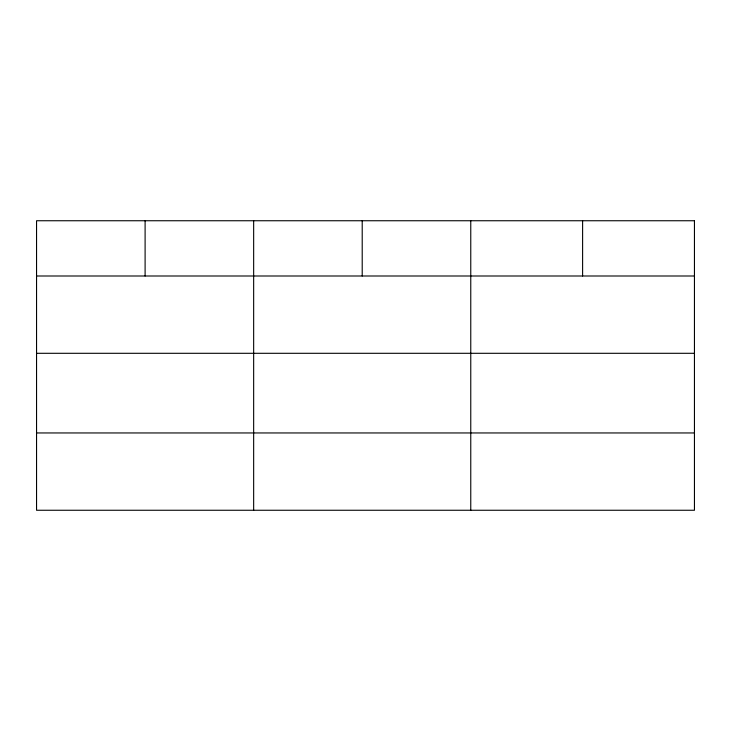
<?xml version="1.0" encoding="UTF-8"?>
<svg xmlns="http://www.w3.org/2000/svg" width="731" height="731" viewBox="0 0 731 731"><rect width="100%" height="100%" fill="white"/><g stroke="black" fill="none" stroke-linecap="round" stroke-linejoin="round"><path stroke-width="1.1" d="M36.55 275.998L694.45 275.998M36.55 353.301L694.45 353.301M36.55 432.953L694.45 432.953M582.607 220.744L582.607 275.998M470.764 220.744L470.764 510.256M362.21 220.744L362.21 275.998M253.657 220.744L253.657 510.256M145.103 220.744L145.103 275.998M694.45 220.744L36.55 220.744L36.55 510.256L694.45 510.256L694.45 220.744"/></g></svg>
